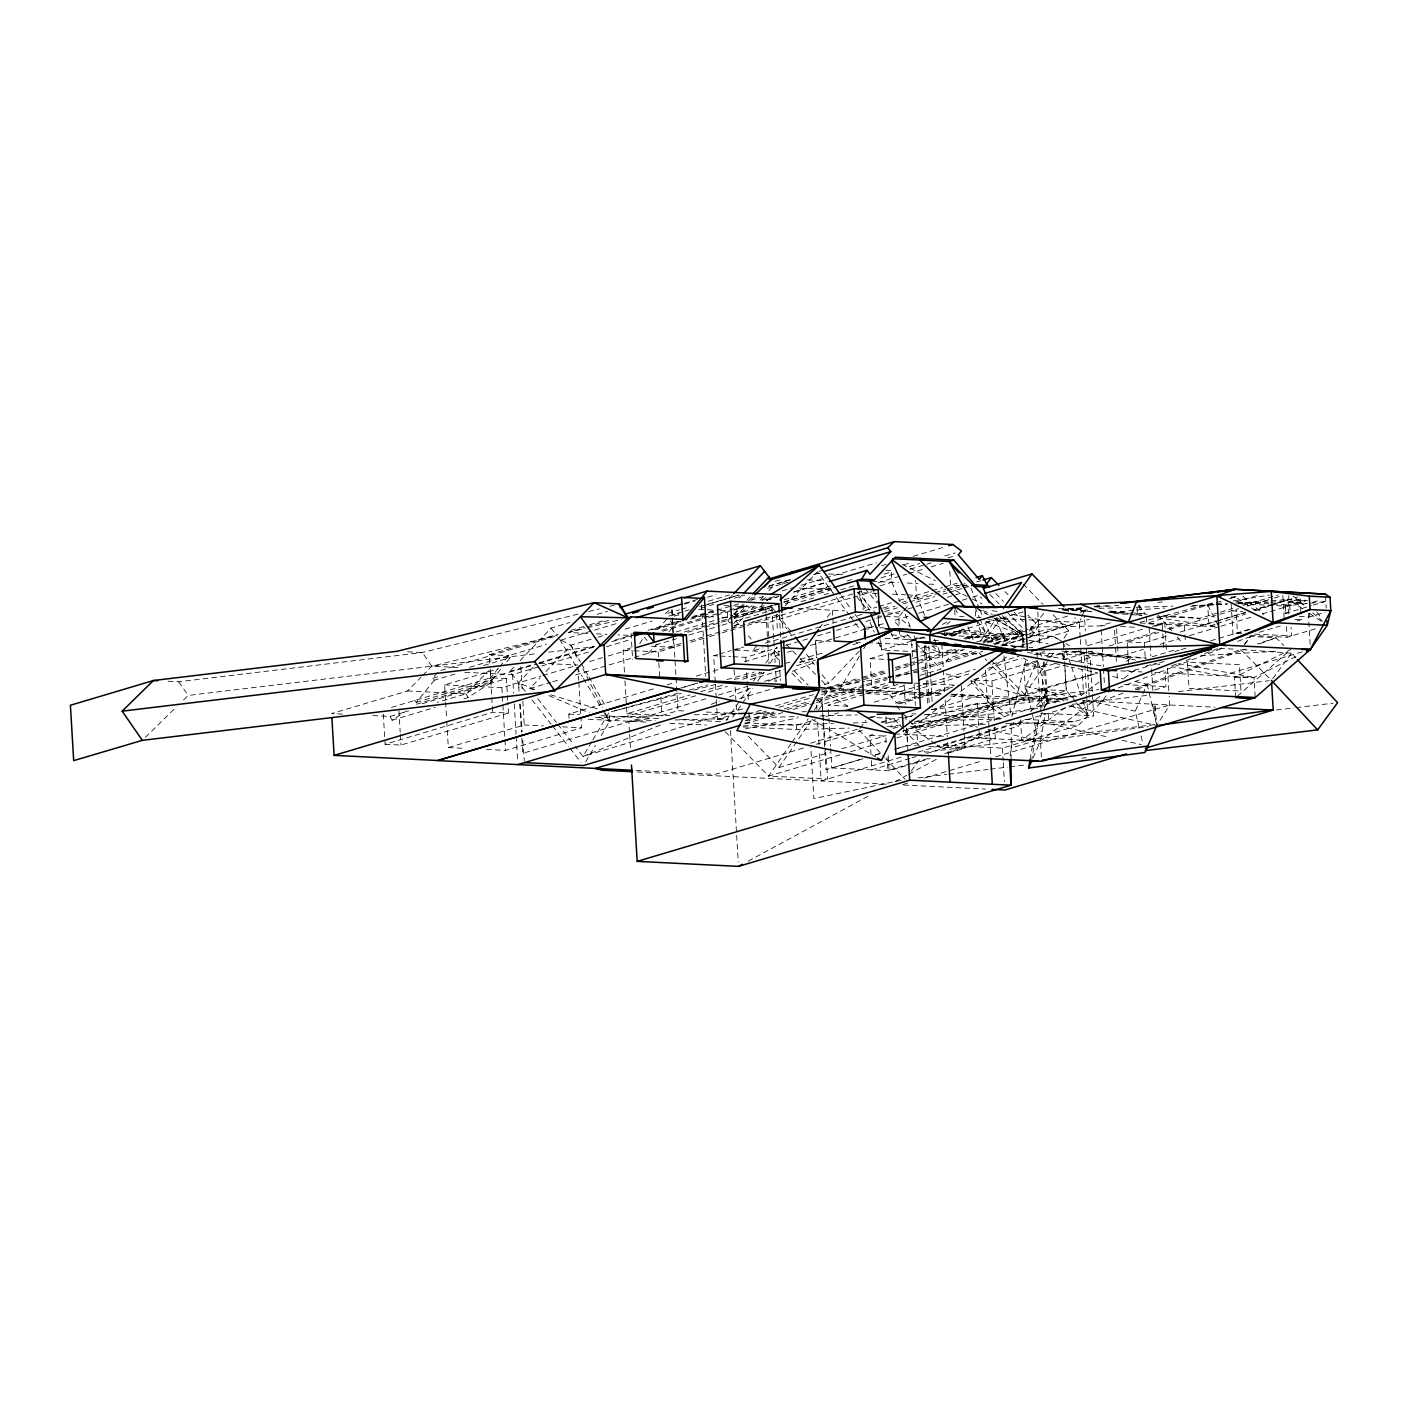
<?xml version="1.0" encoding="UTF-8"?>
<svg xmlns="http://www.w3.org/2000/svg" width="1408" height="1408" viewBox="0 0 1408 1408"><rect width="100%" height="100%" fill="white"/><g stroke="black" fill="none" stroke-linecap="round" stroke-linejoin="round"><path stroke-width="0.75" stroke-dasharray="5 3.75" d="M1011.12 759.757L1011.278 722.902M1040.688 711.075L1043.786 661.848M1043.786 706.482L1045.704 689.726L1025.693 695.693L1023.915 665.667L1037.907 661.496M1003.341 644.142L1002.69 645.075L1023.158 647.152L1023.282 634.938L1004.309 616.141M1010.046 756.008L1012.546 739.693M1030.075 759.546L1035.584 727.778L1047.429 700.832L1037.714 659.542M1031.43 761.587L1038.418 721.354L1109.205 737.334M1041.41 757.222L1040.459 741.066L1045.229 713.539M1046.707 705.074L1047.429 700.832L1056.018 702.768M1041.832 707.344L1045.704 689.726L1064.008 700.955M1011.824 716.637L1025.834 660.088M1063.586 658.222L1064.131 656.427L1061.28 651.992L1064.413 660.722M943.73 634.779L945.138 631.083M935.317 743.846L915.816 730.277L917.347 726.704L915.922 728.446L908.97 720.403M937.094 745.078L942.41 748.792L943.941 745.219L1019.867 722.586L1078.334 725.472L1102.552 700.709L1108.378 692.754M915.816 730.277L991.742 707.661L993.274 704.088L1044.085 697.822L1067.898 699.002M992.658 708.294L993.414 706.499M942.41 748.792L1018.336 726.158L1022.894 719.488M1080.182 637.366L1079.285 622.389L1080.904 618.64M1081.714 616.757L1084.142 611.142L1090.654 611.459M1035.584 727.778L1025.851 686.488L1036.869 661.461M1033.067 757.856L1040.459 741.066L1099.789 696.467M1139.142 727.69L1135.253 711.163L1142.029 695.763M1142.874 693.845L1147.115 684.218L1134.232 681.314M591.73 741.734L583.053 756.43L575.062 746.258M592.803 739.904L609.083 712.36L609.523 721.459L599.773 737.986M585.675 761.869L595.426 745.325M859.373 656.093L839.854 689.163L821.022 694.778M863.72 648.754L865.885 645.075M639.725 643.808L644.037 636.768L647.064 640.605M763.47 602.624L759.158 609.682L771.971 610.315L734.571 621.456M1068.883 705.672L1156.83 725.507L1169.678 704.986L1169.168 696.309M1044.542 707.027L1048.397 701.061M726.211 720.456L739.816 700.762M741.066 698.966L748.475 688.23M753.438 681.067L759.616 672.109M765.794 663.15L776.952 647.046M732.741 717.253L752.664 688.406M757.645 681.19L763.875 672.179M770.088 663.168L775.069 655.952L779.24 654.72M790.891 743.864L768.627 776.107L722.797 729.186M792.123 742.069L808.21 718.802M814.387 709.843L829.312 688.406L887.92 670.947M748.299 736.243L778.853 767.536L811.219 720.667M818.699 709.843L822.43 704.44L864.037 692.032M945.912 662.112L948.781 658.046L971.626 651.235M980.443 641.115L997.128 617.373M983.259 643.227L1000.613 618.499M1031.114 636.733L1038.611 626.05L1027.928 615.102M906.91 729.379L1024.461 694.355L1049.189 659.155M1050.421 657.395L1055.366 650.355M1064.026 638.018L1068.971 630.978L1052.163 613.782M819.738 627.757L822.272 624.254M827.341 617.232L832.41 610.21L833.131 622.547M860.112 728.358L865.938 720.403M911.346 770.915L922.574 755.586M1244.232 644.706L1250.058 636.733M1272.709 678.726L1291.418 653.206L1295.888 657.994M1244.478 644.6L1250.744 636.486L1276.053 637.736L1283.744 645.462M454.925 674.045L434.403 680.17L432.784 678.286L437.501 672.496M490.23 669.082L490.582 677.846L492.554 681.595L416.61 704.211L414.656 700.48L416.275 702.363L434.403 680.17M498.344 668.342L490.582 677.846L466.03 693.827L437.307 702.398M499.646 666.758L508.71 655.653L510.347 657.536L506.475 662.27M416.275 702.363L492.219 679.73L501.336 668.554M902.81 612.005L898.726 616.986L899.342 627.194M904.165 610.333L908.248 605.334M913.686 598.682L916.414 595.355L915.517 580.29M916.995 696.467L896.474 702.592L895.048 704.317L952.512 687.21M1029.389 630.942L1044.067 613.008M991.866 705.813L993.274 704.088L972.4 679.958L970.974 681.701L991.866 705.813L915.922 728.446M733.726 623.709L739.112 617.267L772.781 607.253M756.835 645.709L752.418 650.989L762.925 647.856M1046.742 656.427L1049.576 653.136M657.466 629.323L667.867 618.042M767.114 600.635L770.088 597.397M781.968 584.514L786.438 579.674M525.29 691.328L509.872 671.422L514.272 666.794M520.15 660.598L551.021 628.091L569.853 622.477M533.21 667.216L518.531 682.704L519.024 691.258M533.984 689.814L529.813 688.565L540.109 677.741M545.987 671.546L570.962 645.234L595.918 637.789M648.402 653.242L657.219 643.949M668.976 631.576L679.254 620.734M729.467 598.242L732.406 595.144M739.218 598.118L742.21 594.968M687.808 632.262L727.83 620.347L732.23 615.701M733.709 614.152L745.466 601.762M746.926 600.213L749.866 597.133M734.29 618.376L746.046 606.003M751.925 599.808L754.864 596.71M733.603 627.862L754.16 606.197M760.038 600.002L762.978 596.904M768.856 590.709L774.734 584.514M785.171 605.827L817.502 571.789L849.094 614.821M824.472 684.517L828.661 683.25L859.531 650.76M342.461 714.102L331.637 713.574L407.563 690.958L421.186 677.019M422.699 675.47L431.763 666.195L555.438 635.694M407.563 690.958L466.03 693.827L488.717 670.613M1030.462 711.762L1044.085 697.822M145.358 737.352L175.93 707.414M183.568 699.917L188.162 695.429L535.726 653.717M729.89 623.022L727.83 620.347L732.635 615.824M734.237 614.31L747.032 602.272M748.634 600.758L753.421 596.253M669.082 610.403L664.858 614.187L679.395 609.858M1237.315 696.203L1289.323 650.813M946.915 624.272L950.224 621.65M941.53 633.723L955.944 634.445L964.216 627.898M1006.562 656.92L903.584 734.307L903.338 730.118M1065.416 707.362L1021.786 740.15L1020.554 719.189M1081.133 695.552L1102.077 679.8M1126.506 661.443L1131.75 657.501L1069.077 651.13M1124.218 678.11L1136.45 668.923M372.786 715.598L390.104 716.461L392.075 720.21L406.102 711.075M463.901 698.808L468.002 697.576L492.554 681.595M733.427 616.968L752.066 605.739M761.394 600.125L766.99 596.763M1026.309 740.362L1042.184 731.227M748.176 861.15L870.074 795.168M895.224 781.563L906.822 775.28M908.758 774.224L937.781 758.525M947.461 753.28L995.826 727.109M942.304 624.466L947.813 621.509M912.49 656.586L911.539 640.57L918.72 636.874M987.589 642.294L1003.781 633.97L1004.027 638.176L990 642.365M1025.288 647.187L1002.69 645.075L1022.472 634.902L1069.13 625.275L1028.526 617.514M1235.696 697.611L1234.499 677.424L1290.96 649.387M1234.499 677.424L1254 677.442L1298.792 655.213M948.816 635.149L960.027 630.274L980.637 631.294L980.83 634.568L966.557 638.81M963.829 638.598L980.637 631.294L976.448 620.382M951.544 636.099L961.488 631.893M660.334 725.032L583.053 756.43L744.691 708.277M711.181 704.37L719.312 701.078M729.485 696.942L751.854 687.843M768.117 681.243L782.355 675.453M792.528 671.317L814.898 662.235M1118.304 687.931L1224.397 647.469M1171.702 665.79L1177.88 663.502M1186.134 660.44L1192.312 658.152M1204.685 653.558L1210.88 651.27M1212.939 650.496L1221.194 647.434M1237.685 641.326L1250.744 636.486M1123.162 693.07L1102.552 700.709L1089.546 700.075M1135.534 688.477L1240.73 649.475L1291.418 653.206M1137.189 689.216L1245.429 649.088M1259.72 643.79L1276.053 637.736L1257.344 643.949M1215.139 624.29L1208.997 626.349L1207.73 605.106L1214.101 604.05M1217.198 623.603L1245.869 613.958M1256.112 610.526L1268.414 606.39M1270.456 605.704L1288.901 599.509L1307.557 600.424M597.062 614.381L607.534 611.266M489.702 663.115L489.21 654.702L558.219 634.128M570.768 630.397L587.488 625.416M589.582 624.782L606.32 619.802M440.774 670.419L555.685 636.187M587.594 633.406L568.216 632.456L584.848 627.493M586.925 626.877L611.864 619.45M432.784 678.286L440.986 675.84M469.709 667.269L546.357 644.442M560.982 640.077L592.363 630.731M594.458 630.115L619.538 622.635M684.376 603.31L699.019 598.963M684.534 604.12L695.059 600.97M707.678 597.221L716.091 594.704M483.666 665.491L510.347 657.536M681.472 609.242L689.779 606.76M708.47 601.198L729.256 595.003M774.963 581.381L783.27 578.917M682.845 611.688L672.32 614.821L678.832 615.138M684.939 611.054L689.146 609.805M699.67 606.672L705.989 604.789M708.083 604.155L739.658 594.757M769.12 585.974L790.152 579.709M598.013 637.173L606.32 634.691M625.046 629.112L652.098 621.069M668.747 616.106L679.149 613.008M704.088 605.563L739.411 595.038M768.504 586.379L791.032 579.674M819.157 571.296L822.466 570.293M674.098 616.176L680.328 614.328M701.114 608.133L713.574 604.419M734.36 598.224L744.744 595.126M767.589 588.333L788.374 582.138M813.454 574.658L819.738 572.792M445.491 700.022L444.594 684.886L497.939 668.994M509.872 671.422L530.798 665.192M539.176 662.693L595.69 645.867M614.522 640.253L631.277 635.254M648.014 630.274L677.318 621.544M691.962 617.179L719.171 609.066M391.494 707.379L536.589 664.136M538.683 663.52L595.144 646.694M611.864 641.714L632.79 635.483L617.742 634.885M651.605 629.869L682.968 620.523M691.768 617.83L740.168 603.416M750.693 600.283L763.312 596.517M782.25 590.867L792.774 587.734M800.976 585.288L823.539 578.565M825.598 577.966L876.48 562.795M654.878 629.816L680.152 622.283M690.677 619.15L701.219 616M703.314 615.384L713.856 612.234M464.746 672.32L512.53 674.678L539.686 666.6M541.781 665.966L589.829 651.658M606.549 646.677L631.611 639.197M661.971 630.168L701.976 618.235M704.088 617.619L745.818 605.176M762.309 600.266L774.664 596.587M734.782 609.506L747.419 605.739M766.339 600.107L778.958 596.341M793.69 591.958L827.358 581.926M881.848 565.682L886.037 564.45M913.211 556.336L942.48 547.624M662.746 631.189L706.376 618.2M708.453 617.566L750.006 605.194M766.638 600.23L777.093 597.115M793.813 592.134L827.27 582.173M422.118 703.754L506.44 678.638L507.707 700.128M390.104 716.461L408.566 710.952M676.139 631.946L707.309 622.653M709.386 622.037L719.77 618.939M721.846 618.323L732.248 615.226M734.325 614.61L767.571 604.701M784.291 599.72L830.28 586.01M847.018 581.029L855.378 578.547M822.096 589.178L830.298 586.749M903.795 564.854L909.832 563.042M733.093 617.074L773.062 605.158M783.587 602.026L831.97 587.611M734.994 606.091L765.67 607.605L773.15 605.387M624.448 672.109L623.146 650.197L630.89 647.891M684.358 631.963L707.203 625.152M709.28 624.536L719.682 621.438M721.758 620.822L732.142 617.725M734.219 617.109L771.637 605.95M784.115 602.237L831.97 587.981M392.075 720.21L435.16 707.362M444.594 684.886L501.882 687.72L540.883 676.104M542.925 675.488L575.766 665.702M589.442 661.566L606.144 656.603M608.221 655.97L631.171 649.141M734.114 618.464L771.883 607.218L775.438 607.394M785.4 603.486L831.67 589.688M884.118 574.077L892.478 571.578M909.198 566.597L919.653 563.482M944.75 556.002L955.187 552.886M655.618 644.97L676.403 638.774M688.864 635.061L707.555 629.499M709.632 628.883L720.034 625.786M722.11 625.17L732.494 622.072M801.099 601.621L813.771 597.89M823.979 594.81L832.691 592.24M840.629 589.846L855.184 585.517M880.933 577.878L897.653 572.898M910.202 569.149L924.827 564.802M926.922 564.168L931.11 562.918M947.83 557.938L956.19 555.456M733.621 625.733L739.922 623.85M878.082 582.683L906.805 574.13M908.846 573.514L923.05 569.29M931.093 566.896L943.166 563.288M529.813 688.565L550.616 682.37M552.71 681.754L561.018 679.272M575.59 674.925L681.648 643.333M689.955 640.851L776.354 615.12L786.826 628.742M634.093 650.742L658.17 651.922L680.486 645.269M690.923 642.171L707.608 637.19M709.685 636.574L720.122 633.477M722.198 632.843L745.149 626.014M747.226 625.398L855.677 593.085M861.784 591.254L857.771 592.451L864.336 608.344M879.894 585.869L891.968 582.261L891.194 569.36M752.523 621.966L767.906 622.723L851.154 597.907M853.248 597.291L871.974 591.712M383.31 714.19L385.106 744.269L492.624 712.237L508.482 713.029L507.848 702.275M385.106 744.269L400.963 745.061L508.482 713.029M715.264 682.035L713.698 655.741L717.534 654.597M719.453 654.034L730.963 650.602M732.917 650.021L743.336 646.923M865.198 610.562L876.797 607.147M878.874 606.531L891.387 602.8M898.744 600.565L942.568 587.558M944.574 586.96L957.282 583.123M735.451 649.968L743.864 647.451M765.248 643.192L862.013 614.363M883.01 608.115L891.387 605.616M901.824 602.501L906.013 601.251M914.373 598.77L933.187 593.155M935.282 592.539L945.736 589.424M947.83 588.79L958.285 585.675M960.379 585.059L968.739 582.578M884.523 609.365L894.978 606.25M903.355 603.768L907.544 602.518M909.638 601.885L932.659 595.038M934.754 594.405L945.226 591.29M947.32 590.674L959.869 586.925M961.963 586.309L968.246 584.426M976.606 581.944L980.795 580.694M884.805 611.547L897.283 607.816M916.01 602.237L934.736 596.658M943.061 594.176L947.214 592.944M949.309 592.328L961.787 588.597M963.864 587.981L970.112 586.115L961.435 585.693M732.917 656.691L745.712 657.325L777.55 647.838M785.963 645.339L809.107 638.44M817.52 635.923L834.346 630.925M836.458 630.291L857.49 624.026M865.902 621.509L874.333 619.01M876.427 618.376L884.84 615.877M886.917 615.261L905.643 609.682M907.72 609.066L913.968 607.2M916.045 606.584L938.942 599.755M947.267 597.274L953.498 595.426M955.574 594.792L961.822 592.944M446.776 721.635L448.307 747.578L524.251 724.962L543.347 725.912M569.043 718.309L568.797 714.102L656.603 687.949M667.058 684.834L673.323 682.95M696.326 676.104L719.312 669.258M744.41 661.778L779.944 651.2M816.781 640.218L815.478 640.605L816.499 657.782M787.565 652.238L791.718 650.989M810.445 645.427L866.606 628.69M868.701 628.056L877.008 625.592M879.102 624.958L883.256 623.726M908.213 616.299L893.658 620.629L899.765 626.877M918.597 613.202L951.843 603.293M953.92 602.677L960.15 600.811M962.227 600.195L970.552 597.714M972.629 597.098L978.859 595.25L981.904 598.365M680.838 688.037L697.611 683.038L680.838 688.16M626.525 707.15L626.912 713.715L690.096 694.901M700.621 691.768L723.782 684.869M742.738 679.219L765.899 672.32M799.586 662.27L816.429 657.254M486.517 749.461L505.613 750.411L581.539 727.795L580.906 716.971M695.675 695.781L609.523 721.459L597.397 716.285M708.277 692.032L727.197 686.4M750.306 679.518L783.939 669.486M796.541 665.738L815.443 660.106M705.848 698.773L522.72 753.333L521.576 734.061M718.397 695.024L747.701 686.294M764.456 681.296L780.208 676.614M916.714 640.834L911.539 640.57L923.613 636.979M626.912 713.715L661.954 715.458L678.005 710.67L686.699 711.093M878.293 642.083L881.566 650.021L915.763 639.83L914.126 635.853M919.97 638.581L924.158 637.331M1023.141 611.882L944.627 635.272L1022.718 639.109L1048.186 643.826M903.971 685.626L893.904 688.618L871.816 687.526L870.109 658.645L888.219 653.259M739.798 698.456L775.333 687.861M952.125 635.413L955.944 634.445M952.072 635.976L960.221 633.547L960.027 630.274M912.138 650.918L918.386 649.053M920.48 648.437L928.805 645.955L930.653 677.019M912.595 658.486L918.843 656.621M920.92 656.005L929.245 653.523L920.779 652.59M716.83 708.312L717.482 719.277L736.648 713.557L736.138 704.792M920.674 651.939L940.21 652.907L951.614 649.51M976.518 642.101L1003.781 633.97L963.037 638.123M826.267 687.966L859.69 678.005M861.784 677.389L886.846 669.909M895.206 667.427L907.738 663.696M909.832 663.062L955.733 649.387M982.749 641.344L1022.226 629.587M1067.651 616.053L1030.533 627.106L1104.805 625.856M1080.024 612.357L1084.142 611.142L1084.53 617.707M896.298 668.448L919.318 661.602M921.413 660.968L959.077 649.739M984.192 642.259L1028.157 629.165M1030.251 628.549L1038.611 626.05M952.442 652.837L962.826 649.739M987.765 642.312L1037.626 627.458M748.299 714.05L765.09 709.034M775.579 705.918L813.366 694.654M821.762 692.155L886.846 672.76M895.242 670.261L907.843 666.512M909.938 665.878L964.515 649.616M745.342 717.323L766.374 711.058M778.976 707.291L810.515 697.91M1022.718 639.109L1022.472 634.902L993.115 643.65L1006.438 644.301L994.118 614.522M1002.338 615.701L1023.282 634.938L993.907 643.685L985.706 623.832M994.488 644.424L1023.581 635.765M1025.658 635.149L1033.965 632.667L1029.389 627.968M746.486 720.104L773.802 711.973M784.309 708.84L809.53 701.325M817.925 698.826L864.16 685.045M866.254 684.429L887.269 678.163M895.682 675.664L918.79 668.765M920.885 668.149L977.627 651.235L986.797 660.634M1002.69 645.075L1089.317 619.256M1111.51 612.638L1134.848 610.122M745.219 720.632L749.496 720.843L776.829 712.712M787.336 709.579L814.669 701.43M816.394 700.709L887.022 679.659M895.435 677.16L911.363 672.619M913.458 672.003L982.837 651.323M1000.736 645.99L1079.285 622.389L1074.709 617.69M744.762 723.906L782.654 712.624M793.179 709.491L814.211 703.208M816.323 702.592L859.637 689.691L827.306 688.09M871.816 687.526L889.944 682.141M866.114 691.416L888.994 684.605M920.198 675.312L941.002 669.099L915.042 642.523M1013.742 647.434L1026.203 643.72M1030.286 642.506L1068.971 630.978M1010.715 649.088L1053.237 636.416L1064.061 642.611M897.846 684.446L828.08 705.232L849.288 706.288M1110.296 622.794L1100.95 625.592L1105.333 625.803M822.325 691.398L889.662 694.725L920.99 685.379M923.085 684.763L975.304 669.205M992.024 664.224L1019.181 656.128M744.973 722.797L796.523 725.331L815.443 719.699M825.95 716.566L838.552 712.818M874.28 702.17L920.515 688.389M922.61 687.773L968.845 673.992M987.765 668.36L1021.381 658.346M1034 654.579L1044.507 651.446M1220.982 601.163L1146.763 623.286L1146.323 615.718M1229.237 598.717L1235.414 596.869L1258.752 612.814M919.037 695.869L953.92 685.467M1037.221 660.651L972.4 679.958L991.901 680.926L1050.456 663.485M1047.675 657.536L1068.602 651.306M1087.416 645.691L1143.877 628.866M1152.237 626.384L1164.786 622.635L1184.304 623.603L1185.413 642.558M1154.771 626.296L1162.251 624.061L1163.659 647.803M1235.59 602.061L1258.664 595.179M899.73 703.789L916.15 698.896M918.21 698.28L948.992 689.11M1218.342 612.814L1199.792 618.341L1157.006 616.246M1220.402 612.198L1232.774 608.52M1243.088 605.458L1278.13 595.003M1063.005 659.736L1092.274 651.024M1109.011 646.043L1157.112 631.699M1167.566 628.584L1184.304 623.603M1127.597 648.261L1127.227 641.89L1158.766 632.491M1169.274 629.358L1217.638 614.944M1219.75 614.31L1238.67 608.678M1247.083 606.162L1272.322 598.646M1274.416 598.03L1282.829 595.514L1284.219 618.886M1054.522 663.714L1044.525 666.688L1023.915 665.667M1023.475 658.152L1045.651 670.859L1063.885 665.438M1076.029 661.813L1090.214 657.589L1092.256 692.102M1245.605 612.41L1200.25 625.926L1199.792 618.341L1163.078 615.331M1272.392 604.419L1253.842 609.946L1268.397 605.757M1274.469 603.803L1288.901 599.509L1302.84 608.89M1127.227 641.89L1144.334 642.717L1169.555 635.202M1180.08 632.069L1215.826 621.421M1217.92 620.805L1245.27 612.656M1270.491 605.141L1297.842 596.992M810.568 743.195L858.299 728.974M881.126 722.181L893.587 718.467L913.158 716.109M1288.778 613.958L1288.091 602.483L1301.573 598.47M803.458 748.035L715.018 774.382L634.515 770.37M816.094 744.269L862.418 730.453M885.579 723.554L912.947 715.405M931.902 709.755L983.576 694.373M1237.738 602.166L1289.728 604.736L1290.168 612.163L1285.187 613.466L1284.747 606.038L1289.2 604.701M1241.856 603.926L1285.275 606.056L1305.022 600.178M1062.054 651.112L1118.234 656.85L1143.384 649.334M1160.174 644.336L1179.059 638.722M1189.531 635.589L1218.906 626.842L1156.443 617.531M1220.965 626.226L1253.947 616.405M1262.202 613.941L1268.379 612.093M1270.438 611.494L1305.498 601.04M1312.696 602.36L1320.405 600.054M871.059 754.688L869.898 735.328L876.234 733.445M893.094 728.429L899.413 726.546M914.179 722.146L977.416 703.296L993.274 704.088L1011.014 716.426M1285.187 613.466L1311.27 605.686M1313.277 605.106L1325.333 601.515M778.853 767.536L829.224 752.523M841.826 748.757L885.914 735.627M902.598 731.104L1097.835 672.936L1072.034 667.286M1152.219 656.726L1177.299 649.246M1174.87 651.464L1179.077 650.214M1181.171 649.581L1187.49 647.698M1210.616 640.816L1250.568 628.901M1250.022 629.499L1232.986 634.568L1231.12 603.398M840.066 754.811L768.627 776.107L827.71 779.011L825.739 752.382M850.573 751.678L886.301 741.048M896.79 737.915L1024.971 699.723L988.31 662.182M1299.267 616.387L1309.651 616.898L1325.051 612.304M1145.725 666.09L1154.12 663.59M1259.262 632.262L1280.294 625.997M1297.12 620.981L1301.326 619.731L1301.08 615.472M1076.346 702.31L1066.314 690.747L1046.32 696.696L1025.693 695.693M1164.082 661.514L1131.099 671.352L1126.787 670.595M830.65 748.475L831.794 767.941L862.576 758.771M874.896 755.093L881.056 753.262M897.477 748.37L907.738 745.307L916.221 745.73M862.734 758.771L826.003 769.718L822.958 718.362M875.354 755.022L881.654 753.139M894.274 749.39L1083.491 693L1082.083 669.469M1250.304 635.43L1287.123 637.243L1316.762 628.408M901.243 757.099L821.163 780.965L634.779 771.848M918.051 752.101L1089.475 701.026M909.885 758.419L871.939 769.718L871.182 756.835M911.997 757.786L916.221 756.536M926.763 753.403L979.458 737.686L995.315 738.478L994.699 727.918M1154.754 689.973L1165.965 686.629L1165.067 671.528M927.854 758.578L887.797 770.51L887.04 757.61M944.715 753.544L995.315 738.478M831.794 767.941L889.099 770.757L909.621 764.65M911.662 764.034L930.142 758.542M948.605 753.034L965.026 748.141L964.128 733.005M1302.224 651.869L1221.81 675.822L1172.178 666.741M1005.734 723.694L1073.635 721.794L1093.664 715.827L1092.379 694.267M943.941 745.219L1002.408 748.106L1078.334 725.472M1015.115 746.803L1035.25 740.802M907.65 783.059L901.349 784.925L985.494 789.078M924.422 778.061L983.118 760.566M995.685 756.818L1169.678 704.986M1039.122 689.357L1097.906 673.024M678.462 693.088L611.178 711.779L681.243 693.458M688.97 690.166L707.907 684.904M726.827 679.642L754.16 672.056M785.699 663.291L789.906 662.13M800.413 659.208L825.651 652.186M852.984 644.6L861.397 642.259M1140.005 622.283L1214.206 602.518M1231.173 597.995L1235.414 596.869L1231.296 596.675M693.968 690.114L715.194 684.552M734.29 679.554L761.886 672.32M800.096 662.323L817.062 657.87M577.984 614.134L422.33 652.52L178.728 681.771L166.074 681.138M588.65 611.512L599.298 608.872M609.963 606.25L614.222 605.194M568.216 632.544L585.288 628.338M587.418 627.81L621.526 619.397M908.248 635.483L893.552 638.722L891.088 632.773M745.378 728.851L798.002 717.816M900.874 780.314L813.859 798.6L810.814 747.454M828.133 687.632L864.653 681.296M866.8 680.926L886.142 677.582M896.878 675.717L911.909 673.112M914.056 672.742L931.251 669.768M1216.23 603.715L1224.731 602.325M1233.214 600.934L1269.33 595.056M964.234 737.299L1040.459 741.066L1148.206 726.669M965.254 638.986L1003.781 633.97M629.517 732.213L628.866 721.266L652.608 718.238M548.715 652.15L594.194 646.694M1081.661 607.922L1062.195 609.048M1094.614 606.355L1101.091 605.563M870.461 716.954L876.973 716.179M931.357 709.65L1098.838 689.533M924.035 714.806L1078.458 696.274M887.216 726.563L900.258 724.997M911.134 723.694L1039.474 708.277M1072.086 704.37L1148.03 695.253M1178.338 691.61L1269.294 680.698M1154.261 724.68L925.074 752.189L922.082 748.986M1276.493 710.002L1293.952 707.907M1296.134 707.643L1333.235 703.19M918.21 777.85L946.581 774.435M948.763 774.171L988.046 769.454M990.229 769.19L1007.706 767.096M1009.888 766.832L1025.165 765.002M1081.907 758.19L1086.272 757.662M1081.467 608.01L1070.854 609.242L1081.714 608.907M1094.192 606.531L1102.675 605.528M1284.747 606.038L1325.843 601.533M1081.661 608.186L1070.854 609.242L1081.731 608.379M1094.614 606.918L1109.733 605.44M1096.973 607.165L1118.726 605.44M1157.886 602.325L1162.251 601.973M1136.995 609.963L1164.856 608.045M1190.587 606.285L1227.477 603.733M1236.242 603.134L1288.901 599.509L1288.672 595.725M1200.83 655.582L1277.584 651.253M1231.032 597.08L1235.414 596.869M1192.523 605.563L1214.242 604.789M1216.406 604.683L1227.266 604.19M1238.107 603.68L1268.502 602.254M1270.667 602.149L1305.392 600.53M1012.722 637.789L1013.795 637.754M1099.102 608.379L1133.862 607.323M1136.045 607.27L1172.97 606.144M595.408 717.57L670.12 715.475M694.302 714.806L738.25 713.574M747.032 713.328L773.397 712.589M801.962 711.797L806.362 711.674M628.866 721.266L655.248 720.526M675.013 719.963L727.76 718.502M745.325 718.01L798.072 716.531M820.037 715.915L857.402 714.877M743.072 726.898L796.77 729.538L849.165 728.077M890.648 726.915L899.378 726.669M910.29 726.37L986.392 724.24M743.371 725.912L833.413 723.483M853.178 722.955L868.542 722.55M881.725 722.198L899.29 721.723M916.872 721.248L1002.514 718.96M911.539 640.57L915.464 640.534M933.451 640.376L941.6 640.306M1062.882 609.893L1087.011 610.614M1141.395 615.296L1108.958 611.248L1128.512 612.498M1063.11 609.84L1087.152 610.579M830.509 641.274L815.478 640.605L816.763 655.512M856.275 642.435L860.57 642.629M885.685 570.24L891.968 570.557M815.742 573.32L820.09 573.531M828.766 573.954L843.973 574.71M871.763 581.275L898.48 582.595M907.174 583.018L918.034 583.563M928.893 584.091L937.587 584.514M959.27 585.587L950.611 585.165L949.59 567.952M1288.091 602.483L1306.782 603.398M807.47 579.832L824.842 580.694M799.058 588.051L832.568 589.706M1231.56 610.826L1242.894 611.389M877.307 593.419L857.771 592.451L876.762 614.416M892.514 594.176L905.555 594.81M907.72 594.915L916.414 595.355L924.616 615.19M1294.902 619.414L1301.326 619.731M1058.429 608.626L1087.874 610.069M1109.134 611.125L1115.523 611.442M1108.026 612.322L1127.579 613.272M1136.256 613.712L1147.115 614.24M1140.322 622.987L1216.917 626.754M798.442 608.52L844.518 610.808M887.797 612.938L898.744 613.466M959.552 616.475L963.882 616.686M976.835 617.32L981.165 617.549M994.136 618.182L1079.285 622.389M724.029 605.563L732.794 605.986M1120.662 626.56L1136.01 627.317M1241.768 633.459L1237.438 633.248L1236.03 609.488M1254.757 634.11L1291.576 635.923L1291.066 627.282M878.733 626.173L878.134 615.982L898.726 616.986L910.342 627.053M985.794 621.491L990.176 621.702M698.632 609.294L713.698 610.034M720.174 610.35L727.25 610.702L727.83 620.347M694.038 615.894L713.592 616.845M722.269 617.285L730.963 617.707M866.818 627.088L877.747 627.634M879.947 627.739L884.33 627.95M953.304 631.488L1023.282 634.938L989.912 615.824M1029.688 635.254L1053.237 636.416L1059.995 640.288M863.526 628.813L872.203 629.235M945.877 632.878L984.896 634.797M937.358 633.371L955.909 634.286M1219.557 648.437L1236.488 649.264M891.581 634.955L899.818 635.36L913.282 641.203M920.181 637.771L928.418 638.176M885.016 638.317L915.763 639.83M1012.986 646.571L1021.627 646.994M1029.16 647.451L1032.909 647.627M867.733 642.734L912.613 644.952M932.994 645.955L937.112 646.149M1040.248 652.995L1146.253 658.222M596.218 633.829L606.971 634.357M945.349 652.485L980.426 654.21M879.507 636.293L881.566 650.021L909.814 651.411M911.979 651.517L918.491 651.834M735.082 650.126L764.931 651.605L762.96 647.715M651.464 646.202L673.675 647.31L672.936 634.779M1120.75 670.859L1141.906 671.915M1154.859 672.514L1254 677.442L1255.197 697.629M870.109 658.645L886.16 659.437M623.146 650.197L631.893 650.619M713.698 655.741L717.974 655.952M720.104 656.058L730.77 656.586M1124.323 684.57L1165.965 686.629M489.21 654.702L508.71 655.653M407.581 651.798L422.33 652.52L431.763 666.195L459.923 667.586M1135.341 689.674L1139.723 689.885M539.616 663.203L577.808 665.086M914.619 683.144L920.99 683.461M923.102 683.566L959.182 685.344M1042.026 689.55L1066.314 690.747L1064.906 667.163M861.802 689.797L916.274 692.472M918.438 692.578L942.41 693.774M951.122 694.197L1067.898 699.952M1083.016 700.709L1214.981 707.221M823.838 688.371L941.107 694.162M952.002 694.69L978.138 695.974M821.709 689.691L939.171 695.499M950.048 696.027L1062.301 701.571M1081.397 702.504L1084.054 702.645L1083.72 696.854M506.44 678.638L490.582 677.846L492.219 679.73M1040.547 713.222L1093.664 715.827M911.838 713.821L915.886 714.014M926.675 714.542L1002.954 718.309M1024.795 719.382L1073.635 721.794M868.278 717.218L893.587 718.467L902.581 728.094M759.299 713.31L772.622 713.962M706.253 712.061L736.648 713.557M717.482 719.277L728.147 719.805M568.797 714.102L579.533 714.63M601.022 715.686L659.05 718.555M680.522 719.611L721.336 721.618M894.749 733.885L945.155 736.366M588.28 719.259L648.278 722.216M669.821 723.272L706.482 725.085M869.898 735.328L885.755 736.12L886.142 742.562M562.443 726.845L581.539 727.795M928.946 746.363L965.026 748.141M448.307 747.578L465.291 748.422M886.178 784.168L821.163 780.965L819.35 750.605M1063.586 609.77L1091.886 611.794M1113.658 613.36L1141.958 615.402M1130.677 612.674L1147.96 614.099M1148.541 623.762L1161.354 624.87M988.504 619.678L1009.765 621.544L1000.138 617.584M1073.846 651.288L1146.024 658.029M1178.461 663.573L1254 677.442M1088.507 651.323L1135.482 660.018M1154.912 663.573L1161.389 664.77M1027.506 652.362L1103.045 666.23M992.182 610.579L998.589 611.811M1011.419 614.258L1026.379 617.109M967.05 724.786L977.539 727.109M988.029 729.432L1040.459 741.066M1054.874 663.414L1061.298 664.858M1063.445 665.35L1069.886 666.794M1112.795 676.474L1123.514 678.902M1025.851 686.488L1075.202 697.611M1088.067 700.515L1135.253 711.163M1122.07 740.238L1141.378 744.586M945.824 673.834L962.474 678.48M970.798 680.803L1041.586 700.55M550.669 694.83L598.646 709.227M986.075 622.125L1023.282 634.938M941.354 633.882L945.384 635.29M982.784 610.491L992.429 614.434M534.706 689.586L518.531 682.704L519.147 691.222M548.856 695.622L589.301 712.853M924.827 646.219L940.21 652.907L937.746 646.958M902.246 564.379L935.37 580.73M954.835 590.339L970.429 598.048M972.365 598.998L982.115 603.821M561.546 640.341L570.962 645.234L580.483 662.024M1065.891 643.65L1069.552 645.762M1078.686 650.989L1090.214 657.589M1078.458 650.866L1084.178 654.139L1084.688 662.904M976.941 608.379L988.064 614.75M976.976 608.432L986.462 613.941M994.03 618.358L1022.472 634.902M821.586 690.712L847.845 706.2M812.046 719.365L875.829 757.011M1071.33 705.443L1087.821 715.546L1086.642 695.798M1309.827 613.571L1322.024 621.773M991.742 707.661L1005.946 717.534M1013.038 722.462L1018.336 726.158M733.973 613.36L739.112 617.267M1293.301 596.112L1306.237 607.218M1312.696 612.779L1322.411 621.122M931.92 645.726L940.21 652.907M1242.912 596.235L1263.574 614.293M1240.73 649.475L1269.928 678.885M1065.539 608.309L1068.602 611.442M1023.141 584.074L1042.994 604.402M1005.013 591.642L1008.075 594.774M995.79 593.56L1003.429 601.392M1014.112 612.339L1023.282 621.72M989.877 594.51L999.029 603.891M1000.56 605.458L1005.154 610.157M1006.667 611.706L1021.944 627.352M997.181 614.011L1024.672 642.154M990.862 659.947L1024.461 694.355M907.403 634.709L913.51 640.957M786.544 644.618L791.12 649.317M792.651 650.883L798.758 657.131M800.29 658.698L815.566 674.344M821.674 680.592L829.312 688.406M774.453 650.619L779.046 655.301M794.323 670.947L808.069 685.027M775.069 655.952L779.662 660.651M791.877 673.165L802.578 684.112M814.792 696.626L822.43 704.44M904.077 729.714L920.568 747.366M858.933 729.96L884.259 757.082M885.755 758.683L905.115 779.416M1157.974 614.786L1171.755 630.678M1177.317 637.12L1181.488 641.942M1077.789 703.965L1087.821 715.546L1081.678 697.189M889.662 694.725L896.474 702.592M896.438 705.936L900.61 710.758M902 712.36L907.579 718.802M864.6 588.122L877.149 602.888M856.997 597.203L868.138 610.333M735.926 621.069L741.506 627.651M748.475 635.853L751.256 639.126M1316.744 612.022L1322.006 618.658M670.067 620.84L672.267 623.638L672.813 632.685M775.79 612.216L771.883 607.218L771.989 609.822M777.11 613.87L791.472 632.192M537.803 698.755L556.442 722.498M557.762 724.205L573.742 744.55M532.066 699.952L551.021 724.117M552.358 725.842L568.603 746.557M569.958 748.282L580.8 762.08M788.128 630.45L792.053 635.554M806.432 654.298L814.282 664.523M822.131 674.749L828.661 683.25M551.021 628.091L557.198 636.152M855.008 614.346L857.402 617.514M850.344 616.546L854.146 621.702M855.413 623.427L859.197 628.602M841.315 595.69L851.347 609.47M976.87 620.189L985.776 633.09L980.021 619.221M962.949 628.848L965.166 632.069L963.53 628.109M178.728 681.771L188.162 695.429M1139.037 605.123L1145.109 613.941M1039.773 652.925L1041.832 656.322M559.662 639.373L575.538 665.491M576.664 667.357L582.331 676.685M583.458 678.55L601.586 708.4M602.73 710.266L609.523 721.459L603.592 709.738M581.539 663.872L587.893 675.066M588.966 676.931L605.898 706.763M490.723 680.275L491.709 682.141M466.03 693.827L468.002 697.576M1207.73 605.106L1217.973 625.029M570.962 645.234L578.864 660.862M582.824 668.694L602.606 707.784M1138.456 605.528L1142.152 613.43M975.075 607.323L979.194 617.232M955.293 608.291L958.584 616.211M970.922 588.104L979.141 607.957M979.95 609.946L982.414 615.894M967.842 626.842L973.597 640.728M934.472 639.021L936.936 644.97M891.968 582.261L900.17 602.114M905.098 614.029L910.026 625.926M874.685 593.085L876.322 597.045M861.045 590.462L869.246 610.315M870.074 622.23L874.174 632.157M1063.234 642.154L1080.992 695.165M1045.704 689.726L1049.488 705.672M1147.115 684.218L1156.408 723.712M1141.096 735.944L1143.032 744.198M859.197 590.938L863.262 609.664M1152.606 704.141L1154.701 716.478L1154.877 704.246L1156.83 725.507M1003.957 655.899L1011.05 716.566M878.134 615.982L879.208 626.613M880.704 641.502L881.566 650.021M823.381 720.403L821.814 699.09L822.835 716.214M823.539 722.533L825.581 750.253M520.098 704.018L522.139 731.72M522.773 740.238L524.269 760.707M1063.357 644.195L1066.314 690.747M1325.526 595.954L1326.23 608.01M1309.422 613.061L1309.651 616.898M1308.314 613.202L1310.214 645.146M1300.059 598.488L1300.939 613.36M1285.275 606.056L1285.715 613.501M1286.472 626.454L1287.123 637.243M1164.786 622.635L1165.437 633.477M1165.56 635.642L1166.598 652.978M1167.496 668.149L1169.045 694.144M1149.157 627.968L1150.829 656.005M1151.603 668.958L1152.87 690.536M1144.334 642.717L1145.214 657.589M1136.995 607.957L1137.506 616.475M1127.72 650.373L1128.6 665.245M1116.579 628.742L1117.442 643.878M1117.6 646.026L1118.216 656.85M1114.538 630.309L1115.435 645.427M1115.576 647.574L1116.474 662.675M1117.107 673.464L1117.618 682.088M1101.197 629.904L1102.094 645.005M1102.235 647.152L1103.379 666.582M1103.502 668.73L1104.4 683.83M1084.67 619.907L1085.322 630.872M1085.832 639.637L1089.352 698.826M1084.829 665.104L1086.518 693.616M1080.306 639.496L1081.96 667.322M1045.651 670.859L1047.693 705.162M1048.203 713.838L1048.731 722.498M1044.05 661.866L1046.549 703.93M1037.819 611.917L1039.861 646.501M1036.922 652.186L1037.309 658.75M1037.432 660.933L1040.16 706.71M1022.736 639.866L1023.158 647.152M1002.408 748.106L1003.165 760.672M1003.288 762.766L1004.397 781.651M991.901 680.926L994.558 725.806M985.53 670.067L990.81 758.754M975.304 611.072L975.638 616.704M977.416 703.296L979.458 737.686M961.294 685.45L964.005 730.84M954.694 609.963L955.029 615.666M941.846 644.213L943.254 667.99M943.378 670.138L944.662 691.75M945.173 700.392L947.32 736.472M947.672 742.526L948.517 756.659M930.776 679.149L932.43 706.922M925.742 645.286L929.491 708.4M924.282 645.726L927.784 704.563M914.126 684.112L915.394 705.478M917.136 734.976L917.734 745.078M904.13 684.781L905.291 704.229M906.699 728.024L907.738 745.307M905.854 715.616L906.118 719.805M906.611 728.2L908.054 752.664M899.466 629.235L899.818 635.36M885.878 716.707L886.406 725.366M888.202 755.621L889.099 770.757M828.326 709.562L828.714 716.056M828.854 718.203L830.509 746.31M816.64 705.056L816.904 709.386M817.678 722.41L819.227 748.422M796.523 725.331L796.77 729.538M782.021 614.469L783.2 634.198M779.398 614.504L780.806 638.229M776.512 614.539L777.533 631.664M778.677 650.936L779.698 668.043M779.821 670.19L780.437 680.469M773.714 638.651L771.883 607.218L772.077 610.966M773.89 641.01L775.157 662.605M775.685 671.299L776.301 681.701M767.906 622.723L769.032 641.837M765.67 607.605L765.934 611.934M766.058 614.082L767.73 642.136M767.853 644.283L769.014 663.714M745.712 657.325L745.976 661.707M746.627 672.654L747.278 683.619M747.402 685.802L748.317 701.131M748.968 712.096L749.496 720.843M734.061 669.75L734.571 678.515M735.099 687.262L736.014 702.61M730.453 730.629L738.25 862.013M715.387 684.218L716.179 697.365M716.302 699.565L716.69 706.13M701.483 604.824L705.725 676.227M673.376 632.526L671.898 607.869L672.091 615.754M673.499 634.621L675.928 675.611M676.069 677.811L678.005 710.67M658.17 651.922L658.698 660.686M658.821 662.869L659.736 678.216M660.915 697.928L661.954 715.458M631.066 633.248L632.632 659.578M629.658 734.395L630.432 747.525M624.958 680.856L626.402 704.95M577.949 667.251L578.723 680.222M578.846 682.387L580.765 714.824M520.784 666.582L522.315 692.525M522.826 701.184L524.251 724.962M519.798 704.106L521.453 731.931M512.53 674.678L513.621 692.982M514.254 703.842L516.067 734.202M516.19 736.366L517.739 762.397M501.882 687.72L502.269 694.197M502.392 696.362L505.613 750.411M490.213 671.528L492.624 712.237M445.614 702.187L446.653 719.47M398.922 710.67L400.189 732.16M400.33 734.307L400.963 745.061M774.928 678.181L775.086 682.053M672.126 617.725L672.267 623.638M1239.392 664.682L1187.437 662.112L1188.986 688.442L1240.958 691.011L1239.392 664.682"/><path stroke-width="1.5" d="M1011.12 759.757L1011.014 785.189L738.514 866.378L637.19 861.379L631.47 765.054M1156.83 725.507L1144.986 752.47L1028.597 768.011L1030.075 759.546M930.072 642.47L929.65 635.166L931.304 630.397L954.483 606.302L1037.555 607.587M857.226 711.744L894.749 733.885L895.963 754.072L1041.656 761.253L1255.197 697.629L1310.461 649.405L1327.269 625.293L1330.824 610.579L1330.032 597.186L1325.403 594.106L1234.974 589.301L1136.608 601.586L1128.195 622.371L1024.39 606.954L964.779 606.813L919.882 560.05L924.546 558.659M1028.597 768.011L1031.43 761.587L1037.89 760.725M806.414 716.038L819.702 689.603L605.739 674.45L334.118 755.374L331.883 717.746M793.866 688.318L819.702 689.603L750.253 704.176L736.947 730.611L881.461 760.32L894.749 733.885L1004.714 651.235L916.52 641.802L920.462 707.96L902.334 713.346L845.909 710.565L808.562 711.603M1306.571 651.341L1310.461 649.405L1330.824 610.579L1310.056 609.558L1273.114 622.618L1219.75 644.934L1101.426 690.043L1100.211 669.856L996.618 650.848L918.808 680.187M834.046 587.365L861.59 579.146L866.994 570.346L870.003 574.182L890.806 551.619L887.797 547.765L820.899 567.706M985.67 585.534L983.77 588.262L1031.941 573.901L1064.026 606.742M998.906 585.394L991.267 577.562L986.621 584.179L989.683 587.312M1004.467 606.901L1021.61 582.507L984.966 593.419M1008.146 607.798L1031.941 573.901M785.523 675.171L818.47 629.517M1145.214 750.587L1317.642 729.89L1337.6 702.662L1297.384 659.595M781.898 612.286L780.859 594.739L707.01 591.096L682.968 620.523L681.595 597.379L701.096 598.33L704.405 597.344L709.28 679.571L699.706 682.422M704.405 597.344L686.277 619.555L631.224 616.827L627.915 617.813L580.536 616.704L534.688 661.619L122.162 711.146L142.314 740.344L554.84 690.835L627.915 617.813L619.467 603.909L594.158 602.659L397.038 651.27L153.419 680.522L70.4 705.25L73.691 760.637L142.314 740.344M974.283 586.326L982.626 586.749L987.29 585.358L982.379 575.643L979.194 579.462L958.285 554.822L961.47 551.021L952.934 544.509L894.291 541.622L768.698 579.04M858.739 588.861L856.944 580.536L869.757 581.17L874.403 579.779L895.224 557.216L953.867 560.102L974.758 584.742L987.29 585.358M733.867 593.595L760.32 565.734L771.021 579.691L819.21 565.33L840.048 593.965M743.706 593.384L764.632 571.349M752.805 594.035L768.962 576.998M763.682 587.418L771.021 579.691L755.022 594.739M619.467 603.909L618.499 604.138L627.915 617.813L594.158 602.659L580.536 616.704L600.688 645.902L603.979 644.934L631.224 616.827M122.162 711.146L153.419 680.522L157.643 680.733M789.254 574.605L791.842 572.141L796.189 572.352M887.797 547.765L894.291 541.622M780.032 600.002L819.21 565.33L770.722 594.528M738.514 866.378L742.386 864.283M817.326 661.901L819.526 687.474L817.925 659.63L851.77 641.942L895.365 628.954L931.304 630.397L977.029 621.051L954.483 606.302L892.285 559.891M817.925 659.63L860.57 646.923L893.094 629.922M845.909 710.565L864.019 705.162L860.57 646.923L894.802 629.13M860.57 646.923L895.365 628.954M983.858 607.587L954.483 606.302L920.075 621.421L891.475 560.56M1114.221 689.48L1110.138 691.029L1101.426 690.043L1255.197 697.629L1235.696 697.611M1031.694 651.112L1216.846 595.954L1234.974 589.301L1325.403 594.106M620.083 607.517L760.32 565.734M625.134 614.187L681.595 597.379M632.632 613.254L638.862 611.406M647.187 608.925L653.418 607.059M684.341 597.854L707.01 591.096M636.275 617.654L682.282 603.944M823.909 571.542L890.806 551.619M779.275 612.339L778.765 603.715L730.541 601.339L717.464 605.229L721.178 667.797L769.384 670.173L782.478 666.283L780.93 640.394M633.354 634.638L639.637 632.773M634.885 634.867L641.15 632.984M634.973 635.747L644.547 632.896M948.746 545.758L952.934 544.509M829.347 581.557L866.994 570.346M775.016 604.824L778.765 603.715M635.342 647.891L681.49 634.146M683.038 635.8L686.33 634.814L687.896 661.144L684.605 662.13L683.038 635.8L633.23 633.354M854.058 588.667L743.741 621.526L745.114 644.899L769.296 646.078L879.613 613.219L878.222 589.846L854.058 588.667L855.43 612.022L745.114 644.899M892.654 558.712L949.203 561.493L953.867 560.102M976.096 577.526L982.379 575.643M982.89 580.061L991.267 577.562M971.661 585.658L974.758 584.742M721.178 667.797L734.254 663.907L782.478 666.283M864.882 631.435L864.53 637.243M678.744 688.67L437.659 760.496L334.118 755.374M678.744 688.794L437.677 760.619L632.333 770.264M701.8 681.912L705.989 680.68L786.192 684.622L783.587 640.781M873.858 591.096L869.757 581.17L931.304 630.397L885.157 628.778L929.65 635.166L1024.39 606.954L1143.208 601.269M925.566 642.242L924.07 642.083L925.531 641.643M517.862 764.579L733.515 700.322M775.333 687.861L786.192 684.622M924.07 642.083L930.037 641.872M888.166 659.542L892.197 659.736L910.307 654.333L912.014 683.214L889.944 682.141L888.219 653.259L910.307 654.333M743.248 717.939L583.493 765.53L524.41 762.626M740.555 725.155L595.338 768.416L601.885 770.229L632.579 771.725M1230.838 590.533L1234.974 589.301L1120.522 603.205M1180.573 656.603L1219.75 644.934L1310.056 609.558L1309.264 596.165L1271.266 591.43L1136.608 601.586M895.963 754.072L1109.504 690.448L1108.307 670.261M1306.342 650.637L1310.461 649.405L1219.75 644.934L996.618 650.848M637.19 861.379L909.691 780.19L1011.014 785.189L1009.501 759.669M1126.488 753.808L1004.907 790.029L991.954 789.395M1145.355 748.194L1273.219 710.09L1271.582 682.546M927.115 631.33L931.304 630.397M1211.39 649.475L1108.941 670.842L1100.211 669.856L1219.75 644.934L1226.298 645.674M888.29 677.213L892.584 676.456M1209.05 593.454L1213.379 592.768M1217.691 592.064L1234.974 589.301M1158.995 725.226L1273.219 709.966M1042.202 760.144L1147.802 746.046M1121.771 603.31L1130.254 602.325M738.25 713.574L747.032 713.328M877.166 714.314L903.531 713.574M1301.802 649.405L1310.461 649.405M923.894 617.426L929.104 617.443M997.251 607.552L964.779 606.813L988.821 607.552M1309.264 596.165L1330.032 597.186M1080.499 604.261L1128.195 622.371L1219.75 644.934L1216.846 595.954L1220.965 596.165M861.59 579.146L874.403 579.779M1216.846 595.954L1273.114 622.618L1327.269 625.293L1327.005 620.963M781.458 607.693L792.07 608.203M855.43 612.022L879.613 613.219M934.472 642.682L916.52 641.802L1009.219 651.235M938.854 642.893L945.859 643.35M851.77 641.942L834.24 641.08L833.378 626.666M686.33 634.814L634.357 632.262L635.923 658.592L687.896 661.144M782.918 647.768L804.531 648.842L795.379 637.19M1100.211 669.856L1116.597 670.666M656.445 660.739L662.939 661.056M1238.758 697.629L1252.909 698.315M603.979 644.934L605.739 674.45L709.28 679.571M782.074 685.854L825.158 687.984M1221.458 707.538L1273.219 710.09M776.653 687.474L783.112 687.79M792.563 688.706L803.334 689.251M814.088 689.779L818.4 689.99M864.019 705.162L920.462 707.96M1024.39 606.954L1033.102 607.57M942.902 618.358L977.029 621.051M943.237 643.104L947.936 643.597M954.378 644.248L960.819 644.899M967.261 645.55L975.85 646.43M980.126 646.87L988.715 647.75M995.157 648.402L1003.746 649.282M928.594 642.312L1016.682 651.27M929.65 635.166L1021.117 651.253M1011.19 652.432L1015.502 653.224M605.739 674.45L894.749 733.885M877.712 758.12L881.461 760.32M975.075 607.323L949.203 561.493L995.421 607.323M1271.459 680.434L1317.642 729.89M949.203 561.493L958.954 572.986M646.448 632.315L654.122 642.294L653.541 632.667M858.616 619.08L864.618 626.982L865.339 639.091M534.688 661.619L554.84 690.835M982.626 586.749L989.19 602.624M877.958 601.022L890.278 630.784M856.944 580.536L860.218 588.474M870.883 614.275L879.102 634.128M1271.266 591.43L1273.114 622.618M1024.813 606.971L1027.382 650.197M990.81 758.754L992.323 784.274M954.483 606.302L954.571 608.062M948.517 756.659L950.03 782.179M908.178 754.67L909.691 780.19M902.334 713.346L903.214 728.024M892.197 659.736L893.658 684.499M730.541 601.339L734.254 663.907"/></g></svg>
